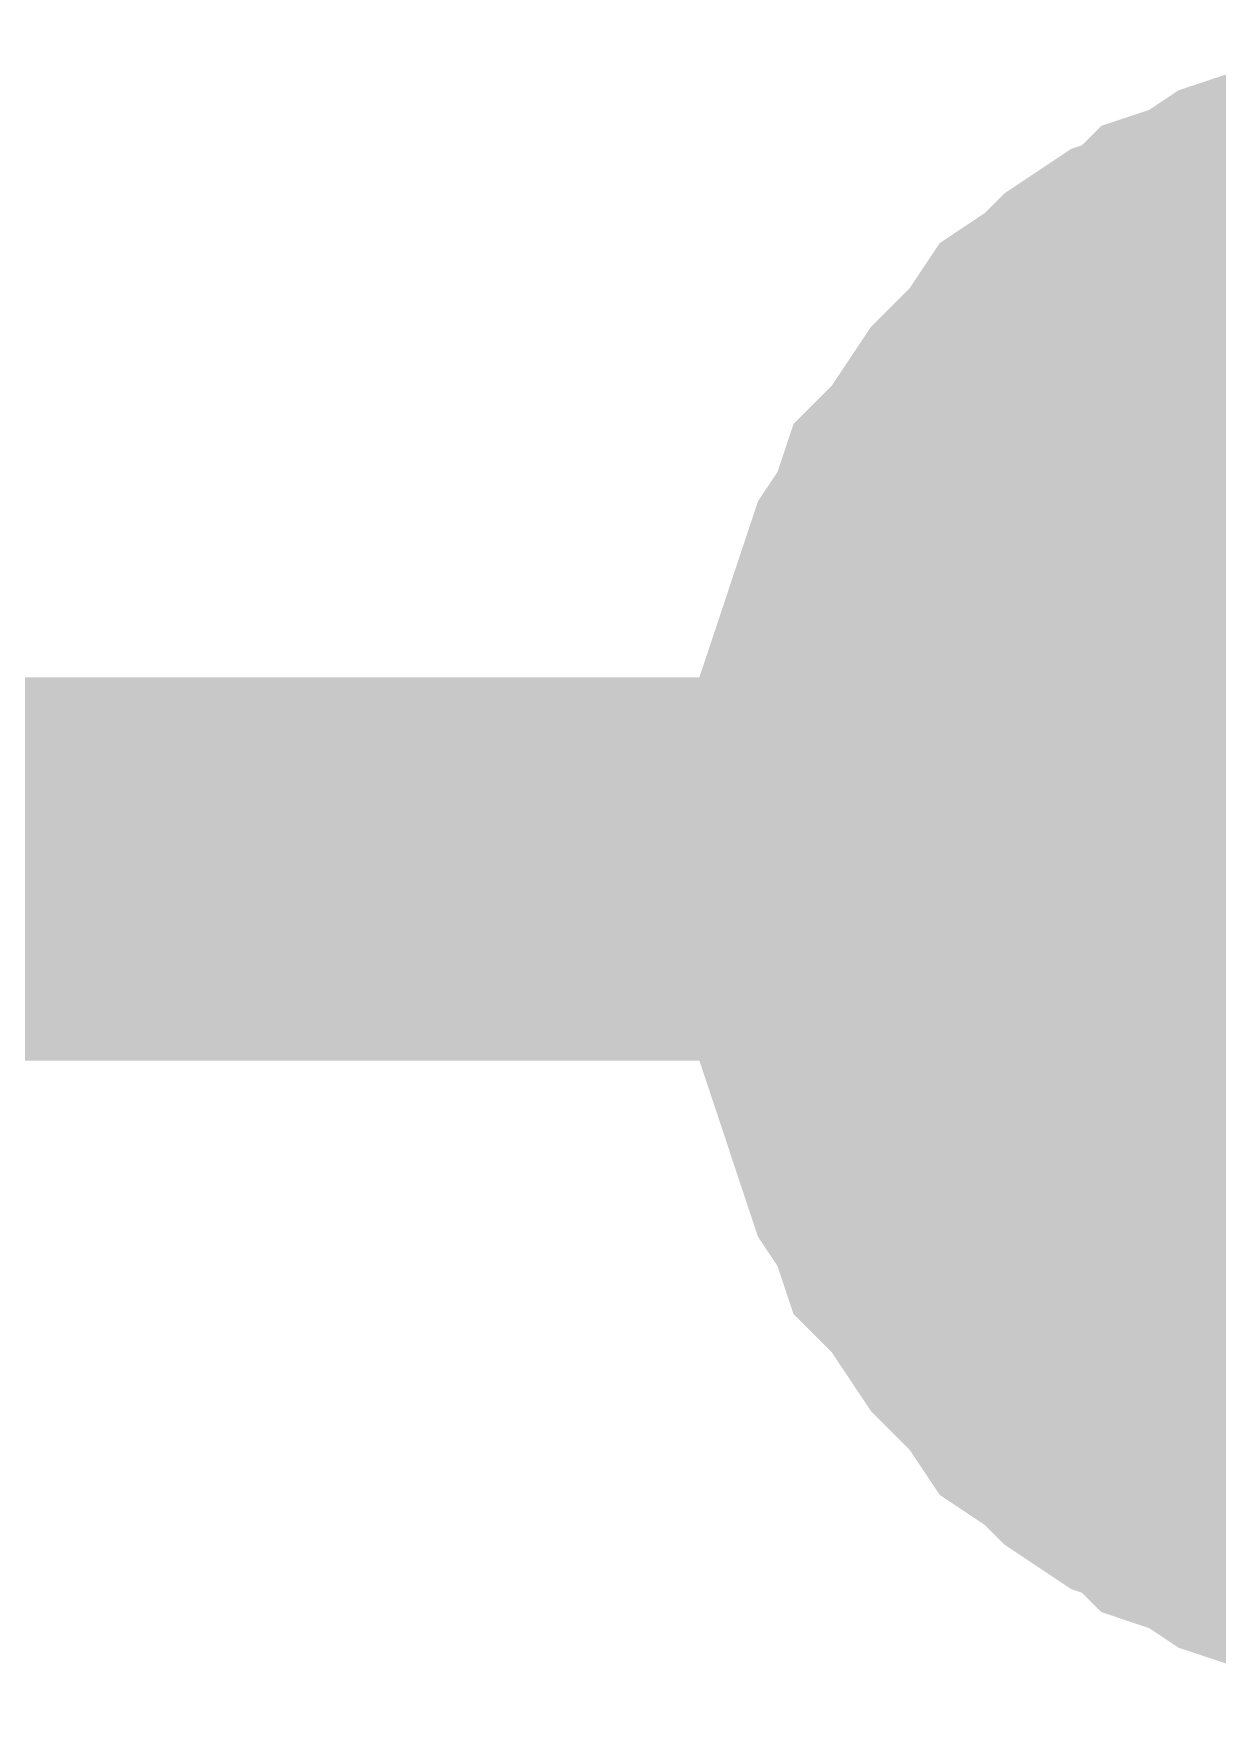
# Model space of a CAD drawing. Header units: inches. Extents: x -11.7 to 11.5, y 0 to 7.6.
# Drawn here: x 5.0546 to 5.091, y 2.4741 to 2.5255 of the extents above; entities that cross this region are included whole.
import ezdxf

# ---------------------------------------------------------------- set-up
doc = ezdxf.new("R2010")
doc.units = ezdxf.units.IN
doc.header["$MEASUREMENT"] = 0
doc.layers.add('Sheet', color=255, linetype='Continuous')

msp = doc.modelspace()

# ---------------------------------------------------------------- linework, layer by layer
at = {"layer": 'Sheet'}
for points in [[(5.080447, 2.499826, 0.0118, 0.0118, 0), (5.080447, 2.500726, 0.0118, 0.0118, 0), (5.080447, 2.501927, 0.0118, 0.0118, 0), (5.080747, 2.502827, 0.0118, 0.0118, 0), (5.080747, 2.504027, 0.0118, 0.0118, 0), (5.081047, 2.504927, 0.0118, 0.0118, 0), (5.081347, 2.505828, 0.0118, 0.0118, 0), (5.081646, 2.506728, 0.0118, 0.0118, 0), (5.081946, 2.507628, 0.0118, 0.0118, 0), (5.082246, 2.508528, 0.0118, 0.0118, 0), (5.082846, 2.509428, 0.0118, 0.0118, 0), (5.083146, 2.510328, 0.0118, 0.0118, 0), (5.083746, 2.510929, 0.0118, 0.0118, 0), (5.084346, 2.511829, 0.0118, 0.0118, 0), (5.084946, 2.512729, 0.0118, 0.0118, 0), (5.085546, 2.513329, 0.0118, 0.0118, 0), (5.086146, 2.513929, 0.0118, 0.0118, 0), (5.086746, 2.514829, 0.0118, 0.0118, 0), (5.087646, 2.51543, 0.0118, 0.0118, 0), (5.088246, 2.51603, 0.0118, 0.0118, 0), (5.089146, 2.51663, 0.0118, 0.0118, 0), (5.090046, 2.51693, 0.0118, 0.0118, 0), (5.090646, 2.51753, 0.0118, 0.0118, 0), (5.091546, 2.51783, 0.0118, 0.0118, 0), (5.092446, 2.51843, 0.0118, 0.0118, 0), (5.093346, 2.51873, 0.0118, 0.0118, 0), (5.094246, 2.51903, 0.0118, 0.0118, 0), (5.095146, 2.51933, 0.0118, 0.0118, 0), (5.096345, 2.51963, 0.0118, 0.0118, 0), (5.097245, 2.51963, 0.0118, 0.0118, 0)], [(5.080447, 2.499826, 0.0118, 0.0118, 0), (5.080447, 2.500726, 0.0118, 0.0118, 0), (5.080447, 2.501927, 0.0118, 0.0118, 0), (5.080747, 2.502827, 0.0118, 0.0118, 0), (5.080747, 2.504027, 0.0118, 0.0118, 0), (5.081047, 2.504927, 0.0118, 0.0118, 0), (5.081347, 2.505828, 0.0118, 0.0118, 0), (5.081646, 2.506728, 0.0118, 0.0118, 0), (5.081946, 2.507628, 0.0118, 0.0118, 0), (5.082246, 2.508528, 0.0118, 0.0118, 0), (5.082846, 2.509428, 0.0118, 0.0118, 0), (5.083146, 2.510328, 0.0118, 0.0118, 0), (5.083746, 2.510929, 0.0118, 0.0118, 0), (5.084346, 2.511829, 0.0118, 0.0118, 0), (5.084946, 2.512729, 0.0118, 0.0118, 0), (5.085546, 2.513329, 0.0118, 0.0118, 0), (5.086146, 2.513929, 0.0118, 0.0118, 0), (5.086746, 2.514829, 0.0118, 0.0118, 0), (5.087646, 2.51543, 0.0118, 0.0118, 0), (5.088246, 2.51603, 0.0118, 0.0118, 0), (5.089146, 2.51663, 0.0118, 0.0118, 0), (5.090046, 2.51693, 0.0118, 0.0118, 0), (5.090646, 2.51753, 0.0118, 0.0118, 0), (5.091546, 2.51783, 0.0118, 0.0118, 0), (5.092446, 2.51843, 0.0118, 0.0118, 0), (5.093346, 2.51873, 0.0118, 0.0118, 0), (5.094246, 2.51903, 0.0118, 0.0118, 0), (5.095146, 2.51933, 0.0118, 0.0118, 0), (5.096345, 2.51963, 0.0118, 0.0118, 0), (5.097245, 2.51963, 0.0118, 0.0118, 0)], [(5.080447, 2.499826, 0.0118, 0.0118, 0), (5.080447, 2.500726, 0.0118, 0.0118, 0), (5.080447, 2.501927, 0.0118, 0.0118, 0), (5.080747, 2.502827, 0.0118, 0.0118, 0), (5.080747, 2.504027, 0.0118, 0.0118, 0), (5.081047, 2.504927, 0.0118, 0.0118, 0), (5.081347, 2.505828, 0.0118, 0.0118, 0), (5.081646, 2.506728, 0.0118, 0.0118, 0), (5.081946, 2.507628, 0.0118, 0.0118, 0), (5.082246, 2.508528, 0.0118, 0.0118, 0), (5.082846, 2.509428, 0.0118, 0.0118, 0), (5.083146, 2.510328, 0.0118, 0.0118, 0), (5.083746, 2.510929, 0.0118, 0.0118, 0), (5.084346, 2.511829, 0.0118, 0.0118, 0), (5.084946, 2.512729, 0.0118, 0.0118, 0), (5.085546, 2.513329, 0.0118, 0.0118, 0), (5.086146, 2.513929, 0.0118, 0.0118, 0), (5.086746, 2.514829, 0.0118, 0.0118, 0), (5.087646, 2.51543, 0.0118, 0.0118, 0), (5.088246, 2.51603, 0.0118, 0.0118, 0), (5.089146, 2.51663, 0.0118, 0.0118, 0), (5.090046, 2.51693, 0.0118, 0.0118, 0), (5.090646, 2.51753, 0.0118, 0.0118, 0), (5.091546, 2.51783, 0.0118, 0.0118, 0), (5.092446, 2.51843, 0.0118, 0.0118, 0), (5.093346, 2.51873, 0.0118, 0.0118, 0), (5.094246, 2.51903, 0.0118, 0.0118, 0), (5.095146, 2.51933, 0.0118, 0.0118, 0), (5.096345, 2.51963, 0.0118, 0.0118, 0), (5.097245, 2.51963, 0.0118, 0.0118, 0)], [(5.080447, 2.499826, 0.0118, 0.0118, 0), (5.080447, 2.500726, 0.0118, 0.0118, 0), (5.080447, 2.501927, 0.0118, 0.0118, 0), (5.080747, 2.502827, 0.0118, 0.0118, 0), (5.080747, 2.504027, 0.0118, 0.0118, 0), (5.081047, 2.504927, 0.0118, 0.0118, 0), (5.081347, 2.505828, 0.0118, 0.0118, 0), (5.081646, 2.506728, 0.0118, 0.0118, 0), (5.081946, 2.507628, 0.0118, 0.0118, 0), (5.082246, 2.508528, 0.0118, 0.0118, 0), (5.082846, 2.509428, 0.0118, 0.0118, 0), (5.083146, 2.510328, 0.0118, 0.0118, 0), (5.083746, 2.510929, 0.0118, 0.0118, 0), (5.084346, 2.511829, 0.0118, 0.0118, 0), (5.084946, 2.512729, 0.0118, 0.0118, 0), (5.085546, 2.513329, 0.0118, 0.0118, 0), (5.086146, 2.513929, 0.0118, 0.0118, 0), (5.086746, 2.514829, 0.0118, 0.0118, 0), (5.087646, 2.51543, 0.0118, 0.0118, 0), (5.088246, 2.51603, 0.0118, 0.0118, 0), (5.089146, 2.51663, 0.0118, 0.0118, 0), (5.090046, 2.51693, 0.0118, 0.0118, 0), (5.090646, 2.51753, 0.0118, 0.0118, 0), (5.091546, 2.51783, 0.0118, 0.0118, 0), (5.092446, 2.51843, 0.0118, 0.0118, 0), (5.093346, 2.51873, 0.0118, 0.0118, 0), (5.094246, 2.51903, 0.0118, 0.0118, 0), (5.095146, 2.51933, 0.0118, 0.0118, 0), (5.096345, 2.51963, 0.0118, 0.0118, 0), (5.097245, 2.51963, 0.0118, 0.0118, 0)], [(5.080447, 2.499826, 0.0118, 0.0118, 0), (5.080447, 2.500726, 0.0118, 0.0118, 0), (5.080447, 2.501927, 0.0118, 0.0118, 0), (5.080747, 2.502827, 0.0118, 0.0118, 0), (5.080747, 2.504027, 0.0118, 0.0118, 0), (5.081047, 2.504927, 0.0118, 0.0118, 0), (5.081347, 2.505828, 0.0118, 0.0118, 0), (5.081646, 2.506728, 0.0118, 0.0118, 0), (5.081946, 2.507628, 0.0118, 0.0118, 0), (5.082246, 2.508528, 0.0118, 0.0118, 0), (5.082846, 2.509428, 0.0118, 0.0118, 0), (5.083146, 2.510328, 0.0118, 0.0118, 0), (5.083746, 2.510929, 0.0118, 0.0118, 0), (5.084346, 2.511829, 0.0118, 0.0118, 0), (5.084946, 2.512729, 0.0118, 0.0118, 0), (5.085546, 2.513329, 0.0118, 0.0118, 0), (5.086146, 2.513929, 0.0118, 0.0118, 0), (5.086746, 2.514829, 0.0118, 0.0118, 0), (5.087646, 2.51543, 0.0118, 0.0118, 0), (5.088246, 2.51603, 0.0118, 0.0118, 0), (5.089146, 2.51663, 0.0118, 0.0118, 0), (5.090046, 2.51693, 0.0118, 0.0118, 0), (5.090646, 2.51753, 0.0118, 0.0118, 0), (5.091546, 2.51783, 0.0118, 0.0118, 0), (5.092446, 2.51843, 0.0118, 0.0118, 0), (5.093346, 2.51873, 0.0118, 0.0118, 0), (5.094246, 2.51903, 0.0118, 0.0118, 0), (5.095146, 2.51933, 0.0118, 0.0118, 0), (5.096345, 2.51963, 0.0118, 0.0118, 0), (5.097245, 2.51963, 0.0118, 0.0118, 0)], [(5.080447, 2.499826, 0.0118, 0.0118, 0), (5.080447, 2.500726, 0.0118, 0.0118, 0), (5.080447, 2.501927, 0.0118, 0.0118, 0), (5.080747, 2.502827, 0.0118, 0.0118, 0), (5.080747, 2.504027, 0.0118, 0.0118, 0), (5.081047, 2.504927, 0.0118, 0.0118, 0), (5.081347, 2.505828, 0.0118, 0.0118, 0), (5.081646, 2.506728, 0.0118, 0.0118, 0), (5.081946, 2.507628, 0.0118, 0.0118, 0), (5.082246, 2.508528, 0.0118, 0.0118, 0), (5.082846, 2.509428, 0.0118, 0.0118, 0), (5.083146, 2.510328, 0.0118, 0.0118, 0), (5.083746, 2.510929, 0.0118, 0.0118, 0), (5.084346, 2.511829, 0.0118, 0.0118, 0), (5.084946, 2.512729, 0.0118, 0.0118, 0), (5.085546, 2.513329, 0.0118, 0.0118, 0), (5.086146, 2.513929, 0.0118, 0.0118, 0), (5.086746, 2.514829, 0.0118, 0.0118, 0), (5.087646, 2.51543, 0.0118, 0.0118, 0), (5.088246, 2.51603, 0.0118, 0.0118, 0), (5.089146, 2.51663, 0.0118, 0.0118, 0), (5.090046, 2.51693, 0.0118, 0.0118, 0), (5.090646, 2.51753, 0.0118, 0.0118, 0), (5.091546, 2.51783, 0.0118, 0.0118, 0), (5.092446, 2.51843, 0.0118, 0.0118, 0), (5.093346, 2.51873, 0.0118, 0.0118, 0), (5.094246, 2.51903, 0.0118, 0.0118, 0), (5.095146, 2.51933, 0.0118, 0.0118, 0), (5.096345, 2.51963, 0.0118, 0.0118, 0), (5.097245, 2.51963, 0.0118, 0.0118, 0)], [(5.080447, 2.499826, 0.0118, 0.0118, 0), (5.080447, 2.500726, 0.0118, 0.0118, 0), (5.080447, 2.501927, 0.0118, 0.0118, 0), (5.080747, 2.502827, 0.0118, 0.0118, 0), (5.080747, 2.504027, 0.0118, 0.0118, 0), (5.081047, 2.504927, 0.0118, 0.0118, 0), (5.081347, 2.505828, 0.0118, 0.0118, 0), (5.081646, 2.506728, 0.0118, 0.0118, 0), (5.081946, 2.507628, 0.0118, 0.0118, 0), (5.082246, 2.508528, 0.0118, 0.0118, 0), (5.082846, 2.509428, 0.0118, 0.0118, 0), (5.083146, 2.510328, 0.0118, 0.0118, 0), (5.083746, 2.510929, 0.0118, 0.0118, 0), (5.084346, 2.511829, 0.0118, 0.0118, 0), (5.084946, 2.512729, 0.0118, 0.0118, 0), (5.085546, 2.513329, 0.0118, 0.0118, 0), (5.086146, 2.513929, 0.0118, 0.0118, 0), (5.086746, 2.514829, 0.0118, 0.0118, 0), (5.087646, 2.51543, 0.0118, 0.0118, 0), (5.088246, 2.51603, 0.0118, 0.0118, 0), (5.089146, 2.51663, 0.0118, 0.0118, 0), (5.090046, 2.51693, 0.0118, 0.0118, 0), (5.090646, 2.51753, 0.0118, 0.0118, 0), (5.091546, 2.51783, 0.0118, 0.0118, 0), (5.092446, 2.51843, 0.0118, 0.0118, 0), (5.093346, 2.51873, 0.0118, 0.0118, 0), (5.094246, 2.51903, 0.0118, 0.0118, 0), (5.095146, 2.51933, 0.0118, 0.0118, 0), (5.096345, 2.51963, 0.0118, 0.0118, 0), (5.097245, 2.51963, 0.0118, 0.0118, 0)], [(5.080447, 2.499826, 0.0039, 0.0039, 0), (5.080447, 2.500726, 0.0039, 0.0039, 0), (5.080447, 2.501927, 0.0039, 0.0039, 0), (5.080747, 2.502827, 0.0039, 0.0039, 0), (5.080747, 2.504027, 0.0039, 0.0039, 0), (5.081047, 2.504927, 0.0039, 0.0039, 0), (5.081347, 2.505828, 0.0039, 0.0039, 0), (5.081646, 2.506728, 0.0039, 0.0039, 0), (5.081946, 2.507628, 0.0039, 0.0039, 0), (5.082246, 2.508528, 0.0039, 0.0039, 0), (5.082846, 2.509428, 0.0039, 0.0039, 0), (5.083146, 2.510328, 0.0039, 0.0039, 0), (5.083746, 2.510929, 0.0039, 0.0039, 0), (5.084346, 2.511829, 0.0039, 0.0039, 0), (5.084946, 2.512729, 0.0039, 0.0039, 0), (5.085546, 2.513329, 0.0039, 0.0039, 0), (5.086146, 2.513929, 0.0039, 0.0039, 0), (5.086746, 2.514829, 0.0039, 0.0039, 0), (5.087646, 2.51543, 0.0039, 0.0039, 0), (5.088246, 2.51603, 0.0039, 0.0039, 0), (5.089146, 2.51663, 0.0039, 0.0039, 0), (5.090046, 2.51693, 0.0039, 0.0039, 0), (5.090646, 2.51753, 0.0039, 0.0039, 0), (5.091546, 2.51783, 0.0039, 0.0039, 0), (5.092446, 2.51843, 0.0039, 0.0039, 0), (5.093346, 2.51873, 0.0039, 0.0039, 0)], [(5.080447, 2.499826, 0.0039, 0.0039, 0), (5.080447, 2.500726, 0.0039, 0.0039, 0), (5.080447, 2.501927, 0.0039, 0.0039, 0), (5.080747, 2.502827, 0.0039, 0.0039, 0), (5.080747, 2.504027, 0.0039, 0.0039, 0), (5.081047, 2.504927, 0.0039, 0.0039, 0), (5.081347, 2.505828, 0.0039, 0.0039, 0), (5.081646, 2.506728, 0.0039, 0.0039, 0), (5.081946, 2.507628, 0.0039, 0.0039, 0), (5.082246, 2.508528, 0.0039, 0.0039, 0), (5.082846, 2.509428, 0.0039, 0.0039, 0), (5.083146, 2.510328, 0.0039, 0.0039, 0), (5.083746, 2.510929, 0.0039, 0.0039, 0), (5.084346, 2.511829, 0.0039, 0.0039, 0), (5.084946, 2.512729, 0.0039, 0.0039, 0), (5.085546, 2.513329, 0.0039, 0.0039, 0), (5.086146, 2.513929, 0.0039, 0.0039, 0), (5.086746, 2.514829, 0.0039, 0.0039, 0), (5.087646, 2.51543, 0.0039, 0.0039, 0), (5.088246, 2.51603, 0.0039, 0.0039, 0), (5.089146, 2.51663, 0.0039, 0.0039, 0), (5.090046, 2.51693, 0.0039, 0.0039, 0), (5.090646, 2.51753, 0.0039, 0.0039, 0), (5.091546, 2.51783, 0.0039, 0.0039, 0), (5.092446, 2.51843, 0.0039, 0.0039, 0), (5.093346, 2.51873, 0.0039, 0.0039, 0)], [(5.080447, 2.499826, 0.0039, 0.0039, 0), (5.080447, 2.500726, 0.0039, 0.0039, 0), (5.080447, 2.501927, 0.0039, 0.0039, 0), (5.080747, 2.502827, 0.0039, 0.0039, 0), (5.080747, 2.504027, 0.0039, 0.0039, 0), (5.081047, 2.504927, 0.0039, 0.0039, 0), (5.081347, 2.505828, 0.0039, 0.0039, 0), (5.081646, 2.506728, 0.0039, 0.0039, 0), (5.081946, 2.507628, 0.0039, 0.0039, 0), (5.082246, 2.508528, 0.0039, 0.0039, 0), (5.082846, 2.509428, 0.0039, 0.0039, 0), (5.083146, 2.510328, 0.0039, 0.0039, 0), (5.083746, 2.510929, 0.0039, 0.0039, 0), (5.084346, 2.511829, 0.0039, 0.0039, 0), (5.084946, 2.512729, 0.0039, 0.0039, 0), (5.085546, 2.513329, 0.0039, 0.0039, 0), (5.086146, 2.513929, 0.0039, 0.0039, 0), (5.086746, 2.514829, 0.0039, 0.0039, 0), (5.087646, 2.51543, 0.0039, 0.0039, 0), (5.088246, 2.51603, 0.0039, 0.0039, 0), (5.089146, 2.51663, 0.0039, 0.0039, 0), (5.090046, 2.51693, 0.0039, 0.0039, 0), (5.090646, 2.51753, 0.0039, 0.0039, 0), (5.091546, 2.51783, 0.0039, 0.0039, 0), (5.092446, 2.51843, 0.0039, 0.0039, 0), (5.093346, 2.51873, 0.0039, 0.0039, 0)], [(5.080447, 2.499826, 0.0039, 0.0039, 0), (5.080447, 2.500726, 0.0039, 0.0039, 0), (5.080447, 2.501927, 0.0039, 0.0039, 0), (5.080747, 2.502827, 0.0039, 0.0039, 0), (5.080747, 2.504027, 0.0039, 0.0039, 0), (5.081047, 2.504927, 0.0039, 0.0039, 0), (5.081347, 2.505828, 0.0039, 0.0039, 0), (5.081646, 2.506728, 0.0039, 0.0039, 0), (5.081946, 2.507628, 0.0039, 0.0039, 0), (5.082246, 2.508528, 0.0039, 0.0039, 0), (5.082846, 2.509428, 0.0039, 0.0039, 0), (5.083146, 2.510328, 0.0039, 0.0039, 0), (5.083746, 2.510929, 0.0039, 0.0039, 0), (5.084346, 2.511829, 0.0039, 0.0039, 0), (5.084946, 2.512729, 0.0039, 0.0039, 0), (5.085546, 2.513329, 0.0039, 0.0039, 0), (5.086146, 2.513929, 0.0039, 0.0039, 0), (5.086746, 2.514829, 0.0039, 0.0039, 0), (5.087646, 2.51543, 0.0039, 0.0039, 0), (5.088246, 2.51603, 0.0039, 0.0039, 0), (5.089146, 2.51663, 0.0039, 0.0039, 0), (5.090046, 2.51693, 0.0039, 0.0039, 0), (5.090646, 2.51753, 0.0039, 0.0039, 0), (5.091546, 2.51783, 0.0039, 0.0039, 0), (5.092446, 2.51843, 0.0039, 0.0039, 0), (5.093346, 2.51873, 0.0039, 0.0039, 0)], [(5.080447, 2.499826, 0.0039, 0.0039, 0), (5.080447, 2.500726, 0.0039, 0.0039, 0), (5.080447, 2.501927, 0.0039, 0.0039, 0), (5.080747, 2.502827, 0.0039, 0.0039, 0), (5.080747, 2.504027, 0.0039, 0.0039, 0), (5.081047, 2.504927, 0.0039, 0.0039, 0), (5.081347, 2.505828, 0.0039, 0.0039, 0), (5.081646, 2.506728, 0.0039, 0.0039, 0), (5.081946, 2.507628, 0.0039, 0.0039, 0), (5.082246, 2.508528, 0.0039, 0.0039, 0), (5.082846, 2.509428, 0.0039, 0.0039, 0), (5.083146, 2.510328, 0.0039, 0.0039, 0), (5.083746, 2.510929, 0.0039, 0.0039, 0), (5.084346, 2.511829, 0.0039, 0.0039, 0), (5.084946, 2.512729, 0.0039, 0.0039, 0), (5.085546, 2.513329, 0.0039, 0.0039, 0), (5.086146, 2.513929, 0.0039, 0.0039, 0), (5.086746, 2.514829, 0.0039, 0.0039, 0), (5.087646, 2.51543, 0.0039, 0.0039, 0), (5.088246, 2.51603, 0.0039, 0.0039, 0), (5.089146, 2.51663, 0.0039, 0.0039, 0), (5.090046, 2.51693, 0.0039, 0.0039, 0), (5.090646, 2.51753, 0.0039, 0.0039, 0), (5.091546, 2.51783, 0.0039, 0.0039, 0), (5.092446, 2.51843, 0.0039, 0.0039, 0), (5.093346, 2.51873, 0.0039, 0.0039, 0)], [(5.080447, 2.499826, 0.0039, 0.0039, 0), (5.080447, 2.500726, 0.0039, 0.0039, 0), (5.080447, 2.501927, 0.0039, 0.0039, 0), (5.080747, 2.502827, 0.0039, 0.0039, 0), (5.080747, 2.504027, 0.0039, 0.0039, 0), (5.081047, 2.504927, 0.0039, 0.0039, 0), (5.081347, 2.505828, 0.0039, 0.0039, 0), (5.081646, 2.506728, 0.0039, 0.0039, 0), (5.081946, 2.507628, 0.0039, 0.0039, 0), (5.082246, 2.508528, 0.0039, 0.0039, 0), (5.082846, 2.509428, 0.0039, 0.0039, 0), (5.083146, 2.510328, 0.0039, 0.0039, 0), (5.083746, 2.510929, 0.0039, 0.0039, 0), (5.084346, 2.511829, 0.0039, 0.0039, 0), (5.084946, 2.512729, 0.0039, 0.0039, 0), (5.085546, 2.513329, 0.0039, 0.0039, 0), (5.086146, 2.513929, 0.0039, 0.0039, 0), (5.086746, 2.514829, 0.0039, 0.0039, 0), (5.087646, 2.51543, 0.0039, 0.0039, 0), (5.088246, 2.51603, 0.0039, 0.0039, 0), (5.089146, 2.51663, 0.0039, 0.0039, 0), (5.090046, 2.51693, 0.0039, 0.0039, 0), (5.090646, 2.51753, 0.0039, 0.0039, 0), (5.091546, 2.51783, 0.0039, 0.0039, 0), (5.092446, 2.51843, 0.0039, 0.0039, 0), (5.093346, 2.51873, 0.0039, 0.0039, 0)], [(5.080447, 2.499826, 0.0039, 0.0039, 0), (5.080447, 2.500726, 0.0039, 0.0039, 0), (5.080447, 2.501927, 0.0039, 0.0039, 0), (5.080747, 2.502827, 0.0039, 0.0039, 0), (5.080747, 2.504027, 0.0039, 0.0039, 0), (5.081047, 2.504927, 0.0039, 0.0039, 0), (5.081347, 2.505828, 0.0039, 0.0039, 0), (5.081646, 2.506728, 0.0039, 0.0039, 0), (5.081946, 2.507628, 0.0039, 0.0039, 0), (5.082246, 2.508528, 0.0039, 0.0039, 0), (5.082846, 2.509428, 0.0039, 0.0039, 0), (5.083146, 2.510328, 0.0039, 0.0039, 0), (5.083746, 2.510929, 0.0039, 0.0039, 0), (5.084346, 2.511829, 0.0039, 0.0039, 0), (5.084946, 2.512729, 0.0039, 0.0039, 0), (5.085546, 2.513329, 0.0039, 0.0039, 0), (5.086146, 2.513929, 0.0039, 0.0039, 0), (5.086746, 2.514829, 0.0039, 0.0039, 0), (5.087646, 2.51543, 0.0039, 0.0039, 0), (5.088246, 2.51603, 0.0039, 0.0039, 0), (5.089146, 2.51663, 0.0039, 0.0039, 0), (5.090046, 2.51693, 0.0039, 0.0039, 0), (5.090646, 2.51753, 0.0039, 0.0039, 0), (5.091546, 2.51783, 0.0039, 0.0039, 0), (5.092446, 2.51843, 0.0039, 0.0039, 0), (5.093346, 2.51873, 0.0039, 0.0039, 0)], [(5.100245, 2.499826, 0.0118, 0.0118, 0), (4.300501, 2.499826, 0.0118, 0.0118, 0)], [(5.097245, 2.480022, 0.0118, 0.0118, 0), (5.096345, 2.480022, 0.0118, 0.0118, 0), (5.095146, 2.480322, 0.0118, 0.0118, 0), (5.094246, 2.480622, 0.0118, 0.0118, 0), (5.093346, 2.480922, 0.0118, 0.0118, 0), (5.092446, 2.481222, 0.0118, 0.0118, 0), (5.091546, 2.481822, 0.0118, 0.0118, 0), (5.090646, 2.482123, 0.0118, 0.0118, 0), (5.090046, 2.482723, 0.0118, 0.0118, 0), (5.089146, 2.483023, 0.0118, 0.0118, 0), (5.088246, 2.483623, 0.0118, 0.0118, 0), (5.087646, 2.484223, 0.0118, 0.0118, 0), (5.086746, 2.484823, 0.0118, 0.0118, 0), (5.086146, 2.485723, 0.0118, 0.0118, 0), (5.085546, 2.486323, 0.0118, 0.0118, 0), (5.084946, 2.486924, 0.0118, 0.0118, 0), (5.084346, 2.487824, 0.0118, 0.0118, 0), (5.083746, 2.488724, 0.0118, 0.0118, 0), (5.083146, 2.489324, 0.0118, 0.0118, 0), (5.082846, 2.490224, 0.0118, 0.0118, 0), (5.082246, 2.491124, 0.0118, 0.0118, 0), (5.081946, 2.492025, 0.0118, 0.0118, 0), (5.081646, 2.492925, 0.0118, 0.0118, 0), (5.081347, 2.493825, 0.0118, 0.0118, 0), (5.081047, 2.494725, 0.0118, 0.0118, 0), (5.080747, 2.495625, 0.0118, 0.0118, 0), (5.080747, 2.496826, 0.0118, 0.0118, 0), (5.080447, 2.497726, 0.0118, 0.0118, 0), (5.080447, 2.498926, 0.0118, 0.0118, 0), (5.080447, 2.499826, 0.0118, 0.0118, 0)], [(5.080447, 2.499826, 0.0118, 0.0118, 0), (5.080447, 2.499826, 0.0118, 0.0118, 0)], [(5.097245, 2.480022, 0.0118, 0.0118, 0), (5.096345, 2.480022, 0.0118, 0.0118, 0), (5.095146, 2.480322, 0.0118, 0.0118, 0), (5.094246, 2.480622, 0.0118, 0.0118, 0), (5.093346, 2.480922, 0.0118, 0.0118, 0), (5.092446, 2.481222, 0.0118, 0.0118, 0), (5.091546, 2.481822, 0.0118, 0.0118, 0), (5.090646, 2.482123, 0.0118, 0.0118, 0), (5.090046, 2.482723, 0.0118, 0.0118, 0), (5.089146, 2.483023, 0.0118, 0.0118, 0), (5.088246, 2.483623, 0.0118, 0.0118, 0), (5.087646, 2.484223, 0.0118, 0.0118, 0), (5.086746, 2.484823, 0.0118, 0.0118, 0), (5.086146, 2.485723, 0.0118, 0.0118, 0), (5.085546, 2.486323, 0.0118, 0.0118, 0), (5.084946, 2.486924, 0.0118, 0.0118, 0), (5.084346, 2.487824, 0.0118, 0.0118, 0), (5.083746, 2.488724, 0.0118, 0.0118, 0), (5.083146, 2.489324, 0.0118, 0.0118, 0), (5.082846, 2.490224, 0.0118, 0.0118, 0), (5.082246, 2.491124, 0.0118, 0.0118, 0), (5.081946, 2.492025, 0.0118, 0.0118, 0), (5.081646, 2.492925, 0.0118, 0.0118, 0), (5.081347, 2.493825, 0.0118, 0.0118, 0), (5.081047, 2.494725, 0.0118, 0.0118, 0), (5.080747, 2.495625, 0.0118, 0.0118, 0), (5.080747, 2.496826, 0.0118, 0.0118, 0), (5.080447, 2.497726, 0.0118, 0.0118, 0), (5.080447, 2.498926, 0.0118, 0.0118, 0), (5.080447, 2.499826, 0.0118, 0.0118, 0)], [(5.080447, 2.499826, 0.0118, 0.0118, 0), (5.080447, 2.499826, 0.0118, 0.0118, 0)], [(5.097245, 2.480022, 0.0118, 0.0118, 0), (5.096345, 2.480022, 0.0118, 0.0118, 0), (5.095146, 2.480322, 0.0118, 0.0118, 0), (5.094246, 2.480622, 0.0118, 0.0118, 0), (5.093346, 2.480922, 0.0118, 0.0118, 0), (5.092446, 2.481222, 0.0118, 0.0118, 0), (5.091546, 2.481822, 0.0118, 0.0118, 0), (5.090646, 2.482123, 0.0118, 0.0118, 0), (5.090046, 2.482723, 0.0118, 0.0118, 0), (5.089146, 2.483023, 0.0118, 0.0118, 0), (5.088246, 2.483623, 0.0118, 0.0118, 0), (5.087646, 2.484223, 0.0118, 0.0118, 0), (5.086746, 2.484823, 0.0118, 0.0118, 0), (5.086146, 2.485723, 0.0118, 0.0118, 0), (5.085546, 2.486323, 0.0118, 0.0118, 0), (5.084946, 2.486924, 0.0118, 0.0118, 0), (5.084346, 2.487824, 0.0118, 0.0118, 0), (5.083746, 2.488724, 0.0118, 0.0118, 0), (5.083146, 2.489324, 0.0118, 0.0118, 0), (5.082846, 2.490224, 0.0118, 0.0118, 0), (5.082246, 2.491124, 0.0118, 0.0118, 0), (5.081946, 2.492025, 0.0118, 0.0118, 0), (5.081646, 2.492925, 0.0118, 0.0118, 0), (5.081347, 2.493825, 0.0118, 0.0118, 0), (5.081047, 2.494725, 0.0118, 0.0118, 0), (5.080747, 2.495625, 0.0118, 0.0118, 0), (5.080747, 2.496826, 0.0118, 0.0118, 0), (5.080447, 2.497726, 0.0118, 0.0118, 0), (5.080447, 2.498926, 0.0118, 0.0118, 0), (5.080447, 2.499826, 0.0118, 0.0118, 0)], [(5.080447, 2.499826, 0.0118, 0.0118, 0), (5.080447, 2.499826, 0.0118, 0.0118, 0)], [(5.097245, 2.480022, 0.0118, 0.0118, 0), (5.096345, 2.480022, 0.0118, 0.0118, 0), (5.095146, 2.480322, 0.0118, 0.0118, 0), (5.094246, 2.480622, 0.0118, 0.0118, 0), (5.093346, 2.480922, 0.0118, 0.0118, 0), (5.092446, 2.481222, 0.0118, 0.0118, 0), (5.091546, 2.481822, 0.0118, 0.0118, 0), (5.090646, 2.482123, 0.0118, 0.0118, 0), (5.090046, 2.482723, 0.0118, 0.0118, 0), (5.089146, 2.483023, 0.0118, 0.0118, 0), (5.088246, 2.483623, 0.0118, 0.0118, 0), (5.087646, 2.484223, 0.0118, 0.0118, 0), (5.086746, 2.484823, 0.0118, 0.0118, 0), (5.086146, 2.485723, 0.0118, 0.0118, 0), (5.085546, 2.486323, 0.0118, 0.0118, 0), (5.084946, 2.486924, 0.0118, 0.0118, 0), (5.084346, 2.487824, 0.0118, 0.0118, 0), (5.083746, 2.488724, 0.0118, 0.0118, 0), (5.083146, 2.489324, 0.0118, 0.0118, 0), (5.082846, 2.490224, 0.0118, 0.0118, 0), (5.082246, 2.491124, 0.0118, 0.0118, 0), (5.081946, 2.492025, 0.0118, 0.0118, 0), (5.081646, 2.492925, 0.0118, 0.0118, 0), (5.081347, 2.493825, 0.0118, 0.0118, 0), (5.081047, 2.494725, 0.0118, 0.0118, 0), (5.080747, 2.495625, 0.0118, 0.0118, 0), (5.080747, 2.496826, 0.0118, 0.0118, 0), (5.080447, 2.497726, 0.0118, 0.0118, 0), (5.080447, 2.498926, 0.0118, 0.0118, 0), (5.080447, 2.499826, 0.0118, 0.0118, 0)], [(5.080447, 2.499826, 0.0118, 0.0118, 0), (5.080447, 2.499826, 0.0118, 0.0118, 0)], [(5.097245, 2.480022, 0.0118, 0.0118, 0), (5.096345, 2.480022, 0.0118, 0.0118, 0), (5.095146, 2.480322, 0.0118, 0.0118, 0), (5.094246, 2.480622, 0.0118, 0.0118, 0), (5.093346, 2.480922, 0.0118, 0.0118, 0), (5.092446, 2.481222, 0.0118, 0.0118, 0), (5.091546, 2.481822, 0.0118, 0.0118, 0), (5.090646, 2.482123, 0.0118, 0.0118, 0), (5.090046, 2.482723, 0.0118, 0.0118, 0), (5.089146, 2.483023, 0.0118, 0.0118, 0), (5.088246, 2.483623, 0.0118, 0.0118, 0), (5.087646, 2.484223, 0.0118, 0.0118, 0), (5.086746, 2.484823, 0.0118, 0.0118, 0), (5.086146, 2.485723, 0.0118, 0.0118, 0), (5.085546, 2.486323, 0.0118, 0.0118, 0), (5.084946, 2.486924, 0.0118, 0.0118, 0), (5.084346, 2.487824, 0.0118, 0.0118, 0), (5.083746, 2.488724, 0.0118, 0.0118, 0), (5.083146, 2.489324, 0.0118, 0.0118, 0), (5.082846, 2.490224, 0.0118, 0.0118, 0), (5.082246, 2.491124, 0.0118, 0.0118, 0), (5.081946, 2.492025, 0.0118, 0.0118, 0), (5.081646, 2.492925, 0.0118, 0.0118, 0), (5.081347, 2.493825, 0.0118, 0.0118, 0), (5.081047, 2.494725, 0.0118, 0.0118, 0), (5.080747, 2.495625, 0.0118, 0.0118, 0), (5.080747, 2.496826, 0.0118, 0.0118, 0), (5.080447, 2.497726, 0.0118, 0.0118, 0), (5.080447, 2.498926, 0.0118, 0.0118, 0), (5.080447, 2.499826, 0.0118, 0.0118, 0)], [(5.080447, 2.499826, 0.0118, 0.0118, 0), (5.080447, 2.499826, 0.0118, 0.0118, 0)], [(5.097245, 2.480022, 0.0118, 0.0118, 0), (5.096345, 2.480022, 0.0118, 0.0118, 0), (5.095146, 2.480322, 0.0118, 0.0118, 0), (5.094246, 2.480622, 0.0118, 0.0118, 0), (5.093346, 2.480922, 0.0118, 0.0118, 0), (5.092446, 2.481222, 0.0118, 0.0118, 0), (5.091546, 2.481822, 0.0118, 0.0118, 0), (5.090646, 2.482123, 0.0118, 0.0118, 0), (5.090046, 2.482723, 0.0118, 0.0118, 0), (5.089146, 2.483023, 0.0118, 0.0118, 0), (5.088246, 2.483623, 0.0118, 0.0118, 0), (5.087646, 2.484223, 0.0118, 0.0118, 0), (5.086746, 2.484823, 0.0118, 0.0118, 0), (5.086146, 2.485723, 0.0118, 0.0118, 0), (5.085546, 2.486323, 0.0118, 0.0118, 0), (5.084946, 2.486924, 0.0118, 0.0118, 0), (5.084346, 2.487824, 0.0118, 0.0118, 0), (5.083746, 2.488724, 0.0118, 0.0118, 0), (5.083146, 2.489324, 0.0118, 0.0118, 0), (5.082846, 2.490224, 0.0118, 0.0118, 0), (5.082246, 2.491124, 0.0118, 0.0118, 0), (5.081946, 2.492025, 0.0118, 0.0118, 0), (5.081646, 2.492925, 0.0118, 0.0118, 0), (5.081347, 2.493825, 0.0118, 0.0118, 0), (5.081047, 2.494725, 0.0118, 0.0118, 0), (5.080747, 2.495625, 0.0118, 0.0118, 0), (5.080747, 2.496826, 0.0118, 0.0118, 0), (5.080447, 2.497726, 0.0118, 0.0118, 0), (5.080447, 2.498926, 0.0118, 0.0118, 0), (5.080447, 2.499826, 0.0118, 0.0118, 0)], [(5.080447, 2.499826, 0.0118, 0.0118, 0), (5.080447, 2.499826, 0.0118, 0.0118, 0)], [(5.097245, 2.480022, 0.0118, 0.0118, 0), (5.096345, 2.480022, 0.0118, 0.0118, 0), (5.095146, 2.480322, 0.0118, 0.0118, 0), (5.094246, 2.480622, 0.0118, 0.0118, 0), (5.093346, 2.480922, 0.0118, 0.0118, 0), (5.092446, 2.481222, 0.0118, 0.0118, 0), (5.091546, 2.481822, 0.0118, 0.0118, 0), (5.090646, 2.482123, 0.0118, 0.0118, 0), (5.090046, 2.482723, 0.0118, 0.0118, 0), (5.089146, 2.483023, 0.0118, 0.0118, 0), (5.088246, 2.483623, 0.0118, 0.0118, 0), (5.087646, 2.484223, 0.0118, 0.0118, 0), (5.086746, 2.484823, 0.0118, 0.0118, 0), (5.086146, 2.485723, 0.0118, 0.0118, 0), (5.085546, 2.486323, 0.0118, 0.0118, 0), (5.084946, 2.486924, 0.0118, 0.0118, 0), (5.084346, 2.487824, 0.0118, 0.0118, 0), (5.083746, 2.488724, 0.0118, 0.0118, 0), (5.083146, 2.489324, 0.0118, 0.0118, 0), (5.082846, 2.490224, 0.0118, 0.0118, 0), (5.082246, 2.491124, 0.0118, 0.0118, 0), (5.081946, 2.492025, 0.0118, 0.0118, 0), (5.081646, 2.492925, 0.0118, 0.0118, 0), (5.081347, 2.493825, 0.0118, 0.0118, 0), (5.081047, 2.494725, 0.0118, 0.0118, 0), (5.080747, 2.495625, 0.0118, 0.0118, 0), (5.080747, 2.496826, 0.0118, 0.0118, 0), (5.080447, 2.497726, 0.0118, 0.0118, 0), (5.080447, 2.498926, 0.0118, 0.0118, 0), (5.080447, 2.499826, 0.0118, 0.0118, 0)], [(5.080447, 2.499826, 0.0118, 0.0118, 0), (5.080447, 2.499826, 0.0118, 0.0118, 0)], [(5.093346, 2.480922, 0.0039, 0.0039, 0), (5.092446, 2.481222, 0.0039, 0.0039, 0), (5.091546, 2.481822, 0.0039, 0.0039, 0), (5.090646, 2.482123, 0.0039, 0.0039, 0), (5.090046, 2.482723, 0.0039, 0.0039, 0), (5.089146, 2.483023, 0.0039, 0.0039, 0), (5.088246, 2.483623, 0.0039, 0.0039, 0), (5.087646, 2.484223, 0.0039, 0.0039, 0), (5.086746, 2.484823, 0.0039, 0.0039, 0), (5.086146, 2.485723, 0.0039, 0.0039, 0), (5.085546, 2.486323, 0.0039, 0.0039, 0), (5.084946, 2.486924, 0.0039, 0.0039, 0), (5.084346, 2.487824, 0.0039, 0.0039, 0), (5.083746, 2.488724, 0.0039, 0.0039, 0), (5.083146, 2.489324, 0.0039, 0.0039, 0), (5.082846, 2.490224, 0.0039, 0.0039, 0), (5.082246, 2.491124, 0.0039, 0.0039, 0), (5.081946, 2.492025, 0.0039, 0.0039, 0), (5.081646, 2.492925, 0.0039, 0.0039, 0), (5.081347, 2.493825, 0.0039, 0.0039, 0), (5.081047, 2.494725, 0.0039, 0.0039, 0), (5.080747, 2.495625, 0.0039, 0.0039, 0), (5.080747, 2.496826, 0.0039, 0.0039, 0), (5.080447, 2.497726, 0.0039, 0.0039, 0), (5.080447, 2.498926, 0.0039, 0.0039, 0), (5.080447, 2.499826, 0.0039, 0.0039, 0)], [(5.080447, 2.499826, 0.0039, 0.0039, 0), (5.080447, 2.499826, 0.0039, 0.0039, 0)], [(5.093346, 2.480922, 0.0039, 0.0039, 0), (5.092446, 2.481222, 0.0039, 0.0039, 0), (5.091546, 2.481822, 0.0039, 0.0039, 0), (5.090646, 2.482123, 0.0039, 0.0039, 0), (5.090046, 2.482723, 0.0039, 0.0039, 0), (5.089146, 2.483023, 0.0039, 0.0039, 0), (5.088246, 2.483623, 0.0039, 0.0039, 0), (5.087646, 2.484223, 0.0039, 0.0039, 0), (5.086746, 2.484823, 0.0039, 0.0039, 0), (5.086146, 2.485723, 0.0039, 0.0039, 0), (5.085546, 2.486323, 0.0039, 0.0039, 0), (5.084946, 2.486924, 0.0039, 0.0039, 0), (5.084346, 2.487824, 0.0039, 0.0039, 0), (5.083746, 2.488724, 0.0039, 0.0039, 0), (5.083146, 2.489324, 0.0039, 0.0039, 0), (5.082846, 2.490224, 0.0039, 0.0039, 0), (5.082246, 2.491124, 0.0039, 0.0039, 0), (5.081946, 2.492025, 0.0039, 0.0039, 0), (5.081646, 2.492925, 0.0039, 0.0039, 0), (5.081347, 2.493825, 0.0039, 0.0039, 0), (5.081047, 2.494725, 0.0039, 0.0039, 0), (5.080747, 2.495625, 0.0039, 0.0039, 0), (5.080747, 2.496826, 0.0039, 0.0039, 0), (5.080447, 2.497726, 0.0039, 0.0039, 0), (5.080447, 2.498926, 0.0039, 0.0039, 0), (5.080447, 2.499826, 0.0039, 0.0039, 0)], [(5.080447, 2.499826, 0.0039, 0.0039, 0), (5.080447, 2.499826, 0.0039, 0.0039, 0)], [(5.093346, 2.480922, 0.0039, 0.0039, 0), (5.092446, 2.481222, 0.0039, 0.0039, 0), (5.091546, 2.481822, 0.0039, 0.0039, 0), (5.090646, 2.482123, 0.0039, 0.0039, 0), (5.090046, 2.482723, 0.0039, 0.0039, 0), (5.089146, 2.483023, 0.0039, 0.0039, 0), (5.088246, 2.483623, 0.0039, 0.0039, 0), (5.087646, 2.484223, 0.0039, 0.0039, 0), (5.086746, 2.484823, 0.0039, 0.0039, 0), (5.086146, 2.485723, 0.0039, 0.0039, 0), (5.085546, 2.486323, 0.0039, 0.0039, 0), (5.084946, 2.486924, 0.0039, 0.0039, 0), (5.084346, 2.487824, 0.0039, 0.0039, 0), (5.083746, 2.488724, 0.0039, 0.0039, 0), (5.083146, 2.489324, 0.0039, 0.0039, 0), (5.082846, 2.490224, 0.0039, 0.0039, 0), (5.082246, 2.491124, 0.0039, 0.0039, 0), (5.081946, 2.492025, 0.0039, 0.0039, 0), (5.081646, 2.492925, 0.0039, 0.0039, 0), (5.081347, 2.493825, 0.0039, 0.0039, 0), (5.081047, 2.494725, 0.0039, 0.0039, 0), (5.080747, 2.495625, 0.0039, 0.0039, 0), (5.080747, 2.496826, 0.0039, 0.0039, 0), (5.080447, 2.497726, 0.0039, 0.0039, 0), (5.080447, 2.498926, 0.0039, 0.0039, 0), (5.080447, 2.499826, 0.0039, 0.0039, 0)], [(5.080447, 2.499826, 0.0039, 0.0039, 0), (5.080447, 2.499826, 0.0039, 0.0039, 0)], [(5.093346, 2.480922, 0.0039, 0.0039, 0), (5.092446, 2.481222, 0.0039, 0.0039, 0), (5.091546, 2.481822, 0.0039, 0.0039, 0), (5.090646, 2.482123, 0.0039, 0.0039, 0), (5.090046, 2.482723, 0.0039, 0.0039, 0), (5.089146, 2.483023, 0.0039, 0.0039, 0), (5.088246, 2.483623, 0.0039, 0.0039, 0), (5.087646, 2.484223, 0.0039, 0.0039, 0), (5.086746, 2.484823, 0.0039, 0.0039, 0), (5.086146, 2.485723, 0.0039, 0.0039, 0), (5.085546, 2.486323, 0.0039, 0.0039, 0), (5.084946, 2.486924, 0.0039, 0.0039, 0), (5.084346, 2.487824, 0.0039, 0.0039, 0), (5.083746, 2.488724, 0.0039, 0.0039, 0), (5.083146, 2.489324, 0.0039, 0.0039, 0), (5.082846, 2.490224, 0.0039, 0.0039, 0), (5.082246, 2.491124, 0.0039, 0.0039, 0), (5.081946, 2.492025, 0.0039, 0.0039, 0), (5.081646, 2.492925, 0.0039, 0.0039, 0), (5.081347, 2.493825, 0.0039, 0.0039, 0), (5.081047, 2.494725, 0.0039, 0.0039, 0), (5.080747, 2.495625, 0.0039, 0.0039, 0), (5.080747, 2.496826, 0.0039, 0.0039, 0), (5.080447, 2.497726, 0.0039, 0.0039, 0), (5.080447, 2.498926, 0.0039, 0.0039, 0), (5.080447, 2.499826, 0.0039, 0.0039, 0)], [(5.080447, 2.499826, 0.0039, 0.0039, 0), (5.080447, 2.499826, 0.0039, 0.0039, 0)], [(5.093346, 2.480922, 0.0039, 0.0039, 0), (5.092446, 2.481222, 0.0039, 0.0039, 0), (5.091546, 2.481822, 0.0039, 0.0039, 0), (5.090646, 2.482123, 0.0039, 0.0039, 0), (5.090046, 2.482723, 0.0039, 0.0039, 0), (5.089146, 2.483023, 0.0039, 0.0039, 0), (5.088246, 2.483623, 0.0039, 0.0039, 0), (5.087646, 2.484223, 0.0039, 0.0039, 0), (5.086746, 2.484823, 0.0039, 0.0039, 0), (5.086146, 2.485723, 0.0039, 0.0039, 0), (5.085546, 2.486323, 0.0039, 0.0039, 0), (5.084946, 2.486924, 0.0039, 0.0039, 0), (5.084346, 2.487824, 0.0039, 0.0039, 0), (5.083746, 2.488724, 0.0039, 0.0039, 0), (5.083146, 2.489324, 0.0039, 0.0039, 0), (5.082846, 2.490224, 0.0039, 0.0039, 0), (5.082246, 2.491124, 0.0039, 0.0039, 0), (5.081946, 2.492025, 0.0039, 0.0039, 0), (5.081646, 2.492925, 0.0039, 0.0039, 0), (5.081347, 2.493825, 0.0039, 0.0039, 0), (5.081047, 2.494725, 0.0039, 0.0039, 0), (5.080747, 2.495625, 0.0039, 0.0039, 0), (5.080747, 2.496826, 0.0039, 0.0039, 0), (5.080447, 2.497726, 0.0039, 0.0039, 0), (5.080447, 2.498926, 0.0039, 0.0039, 0), (5.080447, 2.499826, 0.0039, 0.0039, 0)], [(5.080447, 2.499826, 0.0039, 0.0039, 0), (5.080447, 2.499826, 0.0039, 0.0039, 0)], [(5.093346, 2.480922, 0.0039, 0.0039, 0), (5.092446, 2.481222, 0.0039, 0.0039, 0), (5.091546, 2.481822, 0.0039, 0.0039, 0), (5.090646, 2.482123, 0.0039, 0.0039, 0), (5.090046, 2.482723, 0.0039, 0.0039, 0), (5.089146, 2.483023, 0.0039, 0.0039, 0), (5.088246, 2.483623, 0.0039, 0.0039, 0), (5.087646, 2.484223, 0.0039, 0.0039, 0), (5.086746, 2.484823, 0.0039, 0.0039, 0), (5.086146, 2.485723, 0.0039, 0.0039, 0), (5.085546, 2.486323, 0.0039, 0.0039, 0), (5.084946, 2.486924, 0.0039, 0.0039, 0), (5.084346, 2.487824, 0.0039, 0.0039, 0), (5.083746, 2.488724, 0.0039, 0.0039, 0), (5.083146, 2.489324, 0.0039, 0.0039, 0), (5.082846, 2.490224, 0.0039, 0.0039, 0), (5.082246, 2.491124, 0.0039, 0.0039, 0), (5.081946, 2.492025, 0.0039, 0.0039, 0), (5.081646, 2.492925, 0.0039, 0.0039, 0), (5.081347, 2.493825, 0.0039, 0.0039, 0), (5.081047, 2.494725, 0.0039, 0.0039, 0), (5.080747, 2.495625, 0.0039, 0.0039, 0), (5.080747, 2.496826, 0.0039, 0.0039, 0), (5.080447, 2.497726, 0.0039, 0.0039, 0), (5.080447, 2.498926, 0.0039, 0.0039, 0), (5.080447, 2.499826, 0.0039, 0.0039, 0)], [(5.080447, 2.499826, 0.0039, 0.0039, 0), (5.080447, 2.499826, 0.0039, 0.0039, 0)], [(5.093346, 2.480922, 0.0039, 0.0039, 0), (5.092446, 2.481222, 0.0039, 0.0039, 0), (5.091546, 2.481822, 0.0039, 0.0039, 0), (5.090646, 2.482123, 0.0039, 0.0039, 0), (5.090046, 2.482723, 0.0039, 0.0039, 0), (5.089146, 2.483023, 0.0039, 0.0039, 0), (5.088246, 2.483623, 0.0039, 0.0039, 0), (5.087646, 2.484223, 0.0039, 0.0039, 0), (5.086746, 2.484823, 0.0039, 0.0039, 0), (5.086146, 2.485723, 0.0039, 0.0039, 0), (5.085546, 2.486323, 0.0039, 0.0039, 0), (5.084946, 2.486924, 0.0039, 0.0039, 0), (5.084346, 2.487824, 0.0039, 0.0039, 0), (5.083746, 2.488724, 0.0039, 0.0039, 0), (5.083146, 2.489324, 0.0039, 0.0039, 0), (5.082846, 2.490224, 0.0039, 0.0039, 0), (5.082246, 2.491124, 0.0039, 0.0039, 0), (5.081946, 2.492025, 0.0039, 0.0039, 0), (5.081646, 2.492925, 0.0039, 0.0039, 0), (5.081347, 2.493825, 0.0039, 0.0039, 0), (5.081047, 2.494725, 0.0039, 0.0039, 0), (5.080747, 2.495625, 0.0039, 0.0039, 0), (5.080747, 2.496826, 0.0039, 0.0039, 0), (5.080447, 2.497726, 0.0039, 0.0039, 0), (5.080447, 2.498926, 0.0039, 0.0039, 0), (5.080447, 2.499826, 0.0039, 0.0039, 0)], [(5.080447, 2.499826, 0.0039, 0.0039, 0), (5.080447, 2.499826, 0.0039, 0.0039, 0)]]:
    msp.add_lwpolyline(points, format="xyseb", dxfattribs=at)
msp.add_lwpolyline([(5.09, 2.5, 0.02, 0.02, 1), (5.11, 2.5, 0.02, 0.02, 1)], format="xyseb", close=True, dxfattribs=at)

doc.saveas('drawing.dxf')
